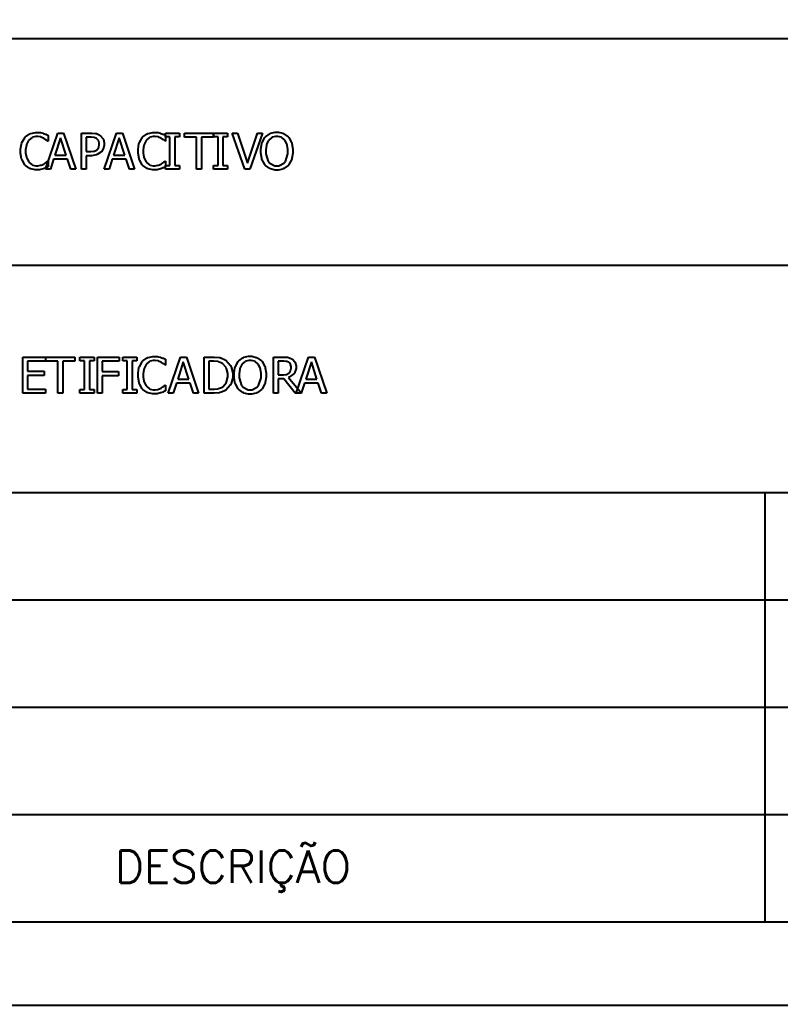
# Model space of a CAD drawing. Header units: millimetres. Extents: x 1974 to 2560, y 1429 to 1567.
# Drawn here: x 2482.083 to 2485.623, y 1512.671 to 1517.259 of the extents above; entities that cross this region are included whole.
import ezdxf

# ---------------------------------------------------------------- set-up
doc = ezdxf.new("R2010")
doc.units = ezdxf.units.MM
for name, color, linetype in [('MARGEM', 1, 'Continuous'), ('TEXTO', 4, 'Continuous'), ('TIMBRE', 7, 'Continuous')]:
    doc.layers.add(name, color=color, linetype=linetype)
doc.styles.add('ROMANS', font='romans.shx', dxfattribs={"height": 37})

msp = doc.modelspace()

# ---------------------------------------------------------------- linework, layer by layer
at = {"layer": 'MARGEM', "color": 7}
msp.add_lwpolyline([(2478.4513, 1512.6706), (2508.1513, 1512.6706), (2508.1513, 1533.6956), (2478.4513, 1533.6956)], close=True, dxfattribs=at)
at = {"layer": 'TEXTO', "color": 0}
for p, q in [((2507.7976, 1517.1706), (2478.9131, 1517.1706)), ((2482.0931, 1516.6869), (2482.1061, 1516.7098)), ((2482.1061, 1516.7098), (2482.1079, 1516.7118)), ((2482.1079, 1516.7118), (2482.1095, 1516.7137)), ((2482.1095, 1516.7137), (2482.1295, 1516.728)), ((2482.1405, 1516.7107), (2482.1264, 1516.6998)), ((2482.1295, 1516.728), (2482.1318, 1516.729)), ((2482.1318, 1516.729), (2482.1341, 1516.7301)), ((2482.1341, 1516.7301), (2482.1556, 1516.7349)), ((2482.1421, 1516.7114), (2482.1405, 1516.7107)), ((2482.1437, 1516.7121), (2482.1421, 1516.7114)), ((2482.1575, 1516.7158), (2482.1437, 1516.7121)), ((2482.1556, 1516.7349), (2482.1628, 1516.7349)), ((2482.1626, 1516.7158), (2482.1575, 1516.7158)), ((2482.1667, 1516.7158), (2482.1626, 1516.7158)), ((2482.1628, 1516.7349), (2482.1668, 1516.7349)), ((2482.1789, 1516.7139), (2482.1667, 1516.7158)), ((2482.1668, 1516.7349), (2482.1775, 1516.734)), ((2482.1775, 1516.734), (2482.1788, 1516.7338)), ((2482.1788, 1516.7338), (2482.18, 1516.7336)), ((2482.1802, 1516.7135), (2482.1789, 1516.7139)), ((2482.18, 1516.7336), (2482.1915, 1516.731)), ((2482.1814, 1516.7132), (2482.1802, 1516.7135)), ((2482.1932, 1516.7084), (2482.1814, 1516.7132)), ((2482.1915, 1516.731), (2482.1926, 1516.7306)), ((2482.1926, 1516.7306), (2482.1935, 1516.7303)), ((2482.1942, 1516.7078), (2482.1932, 1516.7084)), ((2482.1935, 1516.7303), (2482.2028, 1516.7268)), ((2482.2025, 1516.563), (2482.2594, 1516.7319)), ((2482.2028, 1516.7268), (2482.2037, 1516.7263)), ((2482.2037, 1516.7263), (2482.2046, 1516.7259)), ((2482.2046, 1516.7259), (2482.214, 1516.7213)), ((2482.214, 1516.7213), (2482.215, 1516.7207)), ((2482.215, 1516.7207), (2482.215, 1516.6936)), ((2482.2726, 1516.709), (2482.2467, 1516.6294)), ((2482.2594, 1516.7319), (2482.2871, 1516.7319)), ((2482.2987, 1516.6294), (2482.2726, 1516.709)), ((2482.2871, 1516.7319), (2482.344, 1516.563)), ((2482.3696, 1516.563), (2482.3696, 1516.7319)), ((2482.3696, 1516.7319), (2482.4121, 1516.7319)), ((2482.4108, 1516.7126), (2482.3921, 1516.7126)), ((2482.3921, 1516.7126), (2482.3921, 1516.6451)), ((2482.4148, 1516.7126), (2482.4108, 1516.7126)), ((2482.4121, 1516.7319), (2482.4184, 1516.7319)), ((2482.4272, 1516.7115), (2482.4148, 1516.7126)), ((2482.4184, 1516.7319), (2482.4358, 1516.7299)), ((2482.4284, 1516.7112), (2482.4272, 1516.7115)), ((2482.4296, 1516.711), (2482.4284, 1516.7112)), ((2482.4399, 1516.7068), (2482.4296, 1516.711)), ((2482.4358, 1516.7299), (2482.4376, 1516.7294)), ((2482.4376, 1516.7294), (2482.4394, 1516.729)), ((2482.4394, 1516.729), (2482.4549, 1516.7223)), ((2482.4549, 1516.7223), (2482.4563, 1516.7214)), ((2482.4563, 1516.7214), (2482.4578, 1516.7203)), ((2482.4578, 1516.7203), (2482.47, 1516.7066)), ((2482.4756, 1516.563), (2482.5325, 1516.7319)), ((2482.5458, 1516.709), (2482.5198, 1516.6294)), ((2482.5325, 1516.7319), (2482.5603, 1516.7319)), ((2482.5719, 1516.6294), (2482.5458, 1516.709)), ((2482.5603, 1516.7319), (2482.6172, 1516.563)), ((2482.6394, 1516.6869), (2482.6525, 1516.7098)), ((2482.6525, 1516.7098), (2482.6543, 1516.7118)), ((2482.6543, 1516.7118), (2482.6559, 1516.7137)), ((2482.6559, 1516.7137), (2482.6759, 1516.728)), ((2482.6869, 1516.7107), (2482.6728, 1516.6998)), ((2482.6759, 1516.728), (2482.6782, 1516.729)), ((2482.6782, 1516.729), (2482.6805, 1516.7301)), ((2482.6805, 1516.7301), (2482.702, 1516.7349)), ((2482.6885, 1516.7114), (2482.6869, 1516.7107)), ((2482.6901, 1516.7121), (2482.6885, 1516.7114)), ((2482.7039, 1516.7158), (2482.6901, 1516.7121)), ((2482.702, 1516.7349), (2482.7092, 1516.7349)), ((2482.709, 1516.7158), (2482.7039, 1516.7158)), ((2482.7131, 1516.7158), (2482.709, 1516.7158)), ((2482.7092, 1516.7349), (2482.7132, 1516.7349)), ((2482.7253, 1516.7139), (2482.7131, 1516.7158)), ((2482.7132, 1516.7349), (2482.7239, 1516.734)), ((2482.7239, 1516.734), (2482.7252, 1516.7338)), ((2482.7252, 1516.7338), (2482.7264, 1516.7336)), ((2482.7266, 1516.7135), (2482.7253, 1516.7139)), ((2482.7264, 1516.7336), (2482.7379, 1516.731)), ((2482.7278, 1516.7132), (2482.7266, 1516.7135)), ((2482.7395, 1516.7084), (2482.7278, 1516.7132)), ((2482.7379, 1516.731), (2482.739, 1516.7306)), ((2482.739, 1516.7306), (2482.7398, 1516.7303)), ((2482.7406, 1516.7078), (2482.7395, 1516.7084)), ((2482.7398, 1516.7303), (2482.7492, 1516.7268)), ((2482.7492, 1516.7268), (2482.7501, 1516.7263)), ((2482.7501, 1516.7263), (2482.751, 1516.7259)), ((2482.751, 1516.7259), (2482.7604, 1516.7213)), ((2482.7604, 1516.7213), (2482.7614, 1516.7207)), ((2482.7605, 1516.7147), (2482.7605, 1516.7319)), ((2482.7605, 1516.7319), (2482.8261, 1516.7319)), ((2482.782, 1516.7147), (2482.7605, 1516.7147)), ((2482.7614, 1516.7207), (2482.7614, 1516.6936)), ((2482.782, 1516.5803), (2482.782, 1516.7147)), ((2482.8261, 1516.7147), (2482.8045, 1516.7147)), ((2482.8045, 1516.7147), (2482.8045, 1516.5803)), ((2482.8261, 1516.7319), (2482.8261, 1516.7147)), ((2482.8492, 1516.7119), (2482.8492, 1516.7319)), ((2482.8492, 1516.7319), (2482.985, 1516.7319)), ((2482.9058, 1516.7119), (2482.8492, 1516.7119)), ((2482.9058, 1516.563), (2482.9058, 1516.7119)), ((2482.985, 1516.7119), (2482.9284, 1516.7119)), ((2482.9284, 1516.7119), (2482.9284, 1516.563)), ((2482.984, 1516.7147), (2482.984, 1516.7319)), ((2482.984, 1516.7319), (2483.0496, 1516.7319)), ((2483.0056, 1516.7147), (2482.984, 1516.7147)), ((2482.985, 1516.7319), (2482.985, 1516.7119)), ((2483.0056, 1516.5803), (2483.0056, 1516.7147)), ((2483.0496, 1516.7147), (2483.0281, 1516.7147)), ((2483.0281, 1516.7147), (2483.0281, 1516.5803)), ((2483.0496, 1516.7319), (2483.0496, 1516.7147)), ((2483.1299, 1516.563), (2483.0718, 1516.7319)), ((2483.0718, 1516.7319), (2483.0959, 1516.7319)), ((2483.0959, 1516.7319), (2483.1427, 1516.5917)), ((2483.1427, 1516.5917), (2483.1894, 1516.7319)), ((2483.2123, 1516.7319), (2483.1542, 1516.563)), ((2483.1894, 1516.7319), (2483.2123, 1516.7319)), ((2483.1894, 1516.7319), (2483.1894, 1516.7319)), ((2483.2107, 1516.6876), (2483.2232, 1516.7106)), ((2483.2232, 1516.7106), (2483.2248, 1516.7125)), ((2483.2248, 1516.7125), (2483.2264, 1516.7145)), ((2483.2264, 1516.7145), (2483.2461, 1516.7286)), ((2483.2564, 1516.7111), (2483.2429, 1516.7001)), ((2483.2461, 1516.7286), (2483.2484, 1516.7296)), ((2483.2484, 1516.7296), (2483.2506, 1516.7306)), ((2483.2506, 1516.7306), (2483.272, 1516.7354)), ((2483.2579, 1516.7118), (2483.2564, 1516.7111)), ((2483.2594, 1516.7125), (2483.2579, 1516.7118)), ((2483.2739, 1516.716), (2483.2594, 1516.7125)), ((2483.272, 1516.7354), (2483.2791, 1516.7354)), ((2483.2793, 1516.716), (2483.2739, 1516.716)), ((2483.2791, 1516.7354), (2483.2869, 1516.7354)), ((2483.2841, 1516.716), (2483.2793, 1516.716)), ((2483.2988, 1516.7124), (2483.2841, 1516.716)), ((2483.2869, 1516.7354), (2483.3079, 1516.7305)), ((2483.3005, 1516.7117), (2483.2988, 1516.7124)), ((2483.302, 1516.711), (2483.3005, 1516.7117)), ((2483.3155, 1516.7), (2483.302, 1516.711)), ((2483.3079, 1516.7305), (2483.3102, 1516.7294)), ((2483.3102, 1516.7294), (2483.3124, 1516.7284)), ((2483.3124, 1516.7284), (2483.3319, 1516.7144)), ((2483.3319, 1516.7144), (2483.3336, 1516.7125)), ((2483.3336, 1516.7125), (2483.3351, 1516.7107)), ((2483.3336, 1516.7125), (2483.3336, 1516.7125)), ((2483.3351, 1516.7107), (2483.3476, 1516.6878)), ((2482.0868, 1516.6566), (2482.0912, 1516.6817)), ((2482.0912, 1516.6817), (2482.0922, 1516.6843)), ((2482.0922, 1516.6843), (2482.0931, 1516.6869)), ((2482.1135, 1516.6745), (2482.1102, 1516.6541)), ((2482.1142, 1516.6766), (2482.1135, 1516.6745)), ((2482.1148, 1516.6789), (2482.1142, 1516.6766)), ((2482.124, 1516.697), (2482.1148, 1516.6789)), ((2482.1253, 1516.6984), (2482.124, 1516.697)), ((2482.1264, 1516.6998), (2482.1253, 1516.6984)), ((2482.1953, 1516.7072), (2482.1942, 1516.7078)), ((2482.2048, 1516.7008), (2482.1953, 1516.7072)), ((2482.2056, 1516.7001), (2482.2048, 1516.7008)), ((2482.2064, 1516.6995), (2482.2056, 1516.7001)), ((2482.2127, 1516.6941), (2482.2064, 1516.6995)), ((2482.2132, 1516.6936), (2482.2127, 1516.6941)), ((2482.215, 1516.6936), (2482.2132, 1516.6936)), ((2482.4409, 1516.7061), (2482.4399, 1516.7068)), ((2482.4418, 1516.7054), (2482.4409, 1516.7061)), ((2482.4494, 1516.6967), (2482.4418, 1516.7054)), ((2482.4442, 1516.6561), (2482.4503, 1516.6654)), ((2482.45, 1516.6957), (2482.4494, 1516.6967)), ((2482.4504, 1516.6946), (2482.45, 1516.6957)), ((2482.4503, 1516.6654), (2482.4506, 1516.6663)), ((2482.453, 1516.6843), (2482.4504, 1516.6946)), ((2482.4506, 1516.6663), (2482.451, 1516.6674)), ((2482.451, 1516.6674), (2482.453, 1516.6772)), ((2482.453, 1516.6804), (2482.453, 1516.6843)), ((2482.453, 1516.6772), (2482.453, 1516.6804)), ((2482.453, 1516.6804), (2482.453, 1516.6804)), ((2482.47, 1516.7066), (2482.471, 1516.705)), ((2482.471, 1516.705), (2482.4719, 1516.7033)), ((2482.4719, 1516.7033), (2482.4763, 1516.6866)), ((2482.4763, 1516.6759), (2482.473, 1516.6618)), ((2482.4763, 1516.6866), (2482.4763, 1516.681)), ((2482.4763, 1516.681), (2482.4763, 1516.6759)), ((2482.4763, 1516.681), (2482.4763, 1516.681)), ((2482.6332, 1516.6566), (2482.6376, 1516.6817)), ((2482.6376, 1516.6817), (2482.6386, 1516.6843)), ((2482.6386, 1516.6843), (2482.6394, 1516.6869)), ((2482.6599, 1516.6745), (2482.6566, 1516.6541)), ((2482.6606, 1516.6766), (2482.6599, 1516.6745)), ((2482.6612, 1516.6789), (2482.6606, 1516.6766)), ((2482.6704, 1516.697), (2482.6612, 1516.6789)), ((2482.6716, 1516.6984), (2482.6704, 1516.697)), ((2482.6728, 1516.6998), (2482.6716, 1516.6984)), ((2482.7417, 1516.7072), (2482.7406, 1516.7078)), ((2482.7512, 1516.7008), (2482.7417, 1516.7072)), ((2482.752, 1516.7001), (2482.7512, 1516.7008)), ((2482.7527, 1516.6995), (2482.752, 1516.7001)), ((2482.759, 1516.6941), (2482.7527, 1516.6995)), ((2482.7595, 1516.6936), (2482.759, 1516.6941)), ((2482.7614, 1516.6936), (2482.7595, 1516.6936)), ((2483.2045, 1516.6568), (2483.2089, 1516.6823)), ((2483.2089, 1516.6823), (2483.2098, 1516.6849)), ((2483.2098, 1516.6849), (2483.2107, 1516.6876)), ((2483.2308, 1516.6748), (2483.2278, 1516.6543)), ((2483.2314, 1516.6769), (2483.2308, 1516.6748)), ((2483.232, 1516.6792), (2483.2314, 1516.6769)), ((2483.2405, 1516.6972), (2483.232, 1516.6792)), ((2483.2417, 1516.6986), (2483.2405, 1516.6972)), ((2483.2429, 1516.7001), (2483.2417, 1516.6986)), ((2483.3167, 1516.6986), (2483.3155, 1516.7)), ((2483.3177, 1516.6972), (2483.3167, 1516.6986)), ((2483.3262, 1516.6794), (2483.3177, 1516.6972)), ((2483.3269, 1516.6771), (2483.3262, 1516.6794)), ((2483.3275, 1516.675), (2483.3269, 1516.6771)), ((2483.3306, 1516.6549), (2483.3275, 1516.675)), ((2483.3476, 1516.6878), (2483.3486, 1516.685)), ((2483.3486, 1516.685), (2483.3495, 1516.6823)), ((2483.3495, 1516.6823), (2483.3539, 1516.6562)), ((2482.0868, 1516.6473), (2482.0868, 1516.6566)), ((2482.0868, 1516.6386), (2482.0868, 1516.6473)), ((2482.0914, 1516.6123), (2482.0868, 1516.6386)), ((2482.1102, 1516.6541), (2482.1102, 1516.6473)), ((2482.1102, 1516.6473), (2482.1102, 1516.6399)), ((2482.1102, 1516.6399), (2482.1136, 1516.6196)), ((2482.1136, 1516.6196), (2482.1144, 1516.6174)), ((2482.1144, 1516.6174), (2482.1151, 1516.6154)), ((2482.2467, 1516.6294), (2482.2987, 1516.6294)), ((2482.2467, 1516.6294), (2482.2467, 1516.6294)), ((2482.3921, 1516.6451), (2482.4075, 1516.6451)), ((2482.4112, 1516.626), (2482.3921, 1516.626)), ((2482.3921, 1516.626), (2482.3921, 1516.563)), ((2482.4075, 1516.6451), (2482.4129, 1516.6451)), ((2482.418, 1516.626), (2482.4112, 1516.626)), ((2482.4129, 1516.6451), (2482.428, 1516.6471)), ((2482.439, 1516.6297), (2482.418, 1516.626)), ((2482.428, 1516.6471), (2482.4295, 1516.6473)), ((2482.4295, 1516.6473), (2482.4308, 1516.6477)), ((2482.4308, 1516.6477), (2482.4425, 1516.6543)), ((2482.441, 1516.6304), (2482.439, 1516.6297)), ((2482.443, 1516.6311), (2482.441, 1516.6304)), ((2482.4425, 1516.6543), (2482.4435, 1516.6552)), ((2482.4601, 1516.6421), (2482.443, 1516.6311)), ((2482.4435, 1516.6552), (2482.4442, 1516.6561)), ((2482.4616, 1516.6435), (2482.4601, 1516.6421)), ((2482.4627, 1516.6446), (2482.4616, 1516.6435)), ((2482.4717, 1516.6586), (2482.4627, 1516.6446)), ((2482.4724, 1516.6601), (2482.4717, 1516.6586)), ((2482.473, 1516.6618), (2482.4724, 1516.6601)), ((2482.5198, 1516.6294), (2482.5719, 1516.6294)), ((2482.5198, 1516.6294), (2482.5198, 1516.6294)), ((2482.6332, 1516.6473), (2482.6332, 1516.6566)), ((2482.6332, 1516.6386), (2482.6332, 1516.6473)), ((2482.6378, 1516.6123), (2482.6332, 1516.6386)), ((2482.6566, 1516.6541), (2482.6566, 1516.6473)), ((2482.6566, 1516.6473), (2482.6566, 1516.6399)), ((2482.6566, 1516.6399), (2482.66, 1516.6196)), ((2482.66, 1516.6196), (2482.6608, 1516.6174)), ((2482.6608, 1516.6174), (2482.6615, 1516.6154)), ((2483.2045, 1516.6474), (2483.2045, 1516.6568)), ((2483.2045, 1516.6389), (2483.2045, 1516.6474)), ((2483.2088, 1516.613), (2483.2045, 1516.6389)), ((2483.2278, 1516.6543), (2483.2278, 1516.6474)), ((2483.2278, 1516.6474), (2483.2278, 1516.6347)), ((2483.2278, 1516.6347), (2483.2395, 1516.5995)), ((2483.3189, 1516.5995), (2483.3306, 1516.6355)), ((2483.3306, 1516.6474), (2483.3306, 1516.6549)), ((2483.3306, 1516.6355), (2483.3306, 1516.6474)), ((2483.3306, 1516.6474), (2483.3306, 1516.6474)), ((2483.3539, 1516.6382), (2483.3496, 1516.6131)), ((2483.3539, 1516.6562), (2483.3539, 1516.6474)), ((2483.3539, 1516.6474), (2483.3539, 1516.6382)), ((2482.0924, 1516.6095), (2482.0914, 1516.6123)), ((2482.0933, 1516.6068), (2482.0924, 1516.6095)), ((2482.1062, 1516.5839), (2482.0933, 1516.6068)), ((2482.108, 1516.5821), (2482.1062, 1516.5839)), ((2482.1096, 1516.5803), (2482.108, 1516.5821)), ((2482.1297, 1516.5665), (2482.1096, 1516.5803)), ((2482.1151, 1516.6154), (2482.1246, 1516.5977)), ((2482.1246, 1516.5977), (2482.1258, 1516.5962)), ((2482.1258, 1516.5962), (2482.127, 1516.5949)), ((2482.127, 1516.5949), (2482.1408, 1516.5844)), ((2482.1408, 1516.5844), (2482.1424, 1516.5836)), ((2482.1424, 1516.5836), (2482.144, 1516.5829)), ((2482.144, 1516.5829), (2482.1579, 1516.5793)), ((2482.1579, 1516.5793), (2482.1626, 1516.5793)), ((2482.1626, 1516.5793), (2482.1671, 1516.5793)), ((2482.1671, 1516.5793), (2482.1792, 1516.5814)), ((2482.1792, 1516.5814), (2482.1806, 1516.5818)), ((2482.1806, 1516.5818), (2482.182, 1516.5821)), ((2482.182, 1516.5821), (2482.1942, 1516.5872)), ((2482.1942, 1516.5872), (2482.1954, 1516.5878)), ((2482.1954, 1516.5878), (2482.1964, 1516.5883)), ((2482.1964, 1516.5883), (2482.2054, 1516.5944)), ((2482.214, 1516.5741), (2482.2053, 1516.5699)), ((2482.2054, 1516.5944), (2482.2062, 1516.5949)), ((2482.2062, 1516.5949), (2482.2068, 1516.5956)), ((2482.2068, 1516.5956), (2482.2129, 1516.6009)), ((2482.2129, 1516.6009), (2482.2134, 1516.6013)), ((2482.2134, 1516.6013), (2482.215, 1516.6013)), ((2482.215, 1516.5745), (2482.214, 1516.5741)), ((2482.215, 1516.6013), (2482.215, 1516.5745)), ((2482.2404, 1516.6102), (2482.2252, 1516.563)), ((2482.305, 1516.6102), (2482.2404, 1516.6102)), ((2482.3203, 1516.563), (2482.305, 1516.6102)), ((2482.5136, 1516.6102), (2482.4983, 1516.563)), ((2482.5781, 1516.6102), (2482.5136, 1516.6102)), ((2482.5934, 1516.563), (2482.5781, 1516.6102)), ((2482.6387, 1516.6095), (2482.6378, 1516.6123)), ((2482.6396, 1516.6068), (2482.6387, 1516.6095)), ((2482.6526, 1516.5839), (2482.6396, 1516.6068)), ((2482.6544, 1516.5821), (2482.6526, 1516.5839)), ((2482.656, 1516.5803), (2482.6544, 1516.5821)), ((2482.6761, 1516.5665), (2482.656, 1516.5803)), ((2482.6615, 1516.6154), (2482.671, 1516.5977)), ((2482.671, 1516.5977), (2482.6722, 1516.5962)), ((2482.6722, 1516.5962), (2482.6734, 1516.5949)), ((2482.6734, 1516.5949), (2482.6872, 1516.5844)), ((2482.6872, 1516.5844), (2482.6888, 1516.5836)), ((2482.6888, 1516.5836), (2482.6904, 1516.5829)), ((2482.6904, 1516.5829), (2482.7043, 1516.5793)), ((2482.7043, 1516.5793), (2482.709, 1516.5793)), ((2482.709, 1516.5793), (2482.7134, 1516.5793)), ((2482.7134, 1516.5793), (2482.7256, 1516.5814)), ((2482.7256, 1516.5814), (2482.727, 1516.5818)), ((2482.727, 1516.5818), (2482.7284, 1516.5821)), ((2482.7284, 1516.5821), (2482.7406, 1516.5872)), ((2482.7406, 1516.5872), (2482.7418, 1516.5878)), ((2482.7418, 1516.5878), (2482.7427, 1516.5883)), ((2482.7427, 1516.5883), (2482.7518, 1516.5944)), ((2482.7604, 1516.5741), (2482.7517, 1516.5699)), ((2482.7518, 1516.5944), (2482.7525, 1516.5949)), ((2482.7525, 1516.5949), (2482.7532, 1516.5956)), ((2482.7532, 1516.5956), (2482.7592, 1516.6009)), ((2482.7592, 1516.6009), (2482.7597, 1516.6013)), ((2482.7597, 1516.6013), (2482.7614, 1516.6013)), ((2482.7614, 1516.5745), (2482.7604, 1516.5741)), ((2482.7605, 1516.563), (2482.7605, 1516.5803)), ((2482.7605, 1516.5803), (2482.782, 1516.5803)), ((2482.7614, 1516.6013), (2482.7614, 1516.5745)), ((2482.8045, 1516.5803), (2482.8261, 1516.5803)), ((2482.8261, 1516.5803), (2482.8261, 1516.563)), ((2482.8261, 1516.5803), (2482.8261, 1516.5803)), ((2482.984, 1516.563), (2482.984, 1516.5803)), ((2482.984, 1516.5803), (2483.0056, 1516.5803)), ((2483.0281, 1516.5803), (2483.0496, 1516.5803)), ((2483.0496, 1516.5803), (2483.0496, 1516.563)), ((2483.0496, 1516.5803), (2483.0496, 1516.5803)), ((2483.2097, 1516.6102), (2483.2088, 1516.613)), ((2483.2106, 1516.6075), (2483.2097, 1516.6102)), ((2483.2231, 1516.5845), (2483.2106, 1516.6075)), ((2483.2247, 1516.5825), (2483.2231, 1516.5845)), ((2483.2264, 1516.5807), (2483.2247, 1516.5825)), ((2483.246, 1516.5662), (2483.2264, 1516.5807)), ((2483.2395, 1516.5995), (2483.2418, 1516.5965)), ((2483.2418, 1516.5965), (2483.2441, 1516.5936)), ((2483.2441, 1516.5936), (2483.2704, 1516.579)), ((2483.2704, 1516.579), (2483.2793, 1516.579)), ((2483.2793, 1516.579), (2483.2886, 1516.579)), ((2483.2886, 1516.579), (2483.3143, 1516.5936)), ((2483.3318, 1516.5806), (2483.3117, 1516.566)), ((2483.3143, 1516.5936), (2483.3166, 1516.5965)), ((2483.3166, 1516.5965), (2483.3189, 1516.5995)), ((2483.3336, 1516.5825), (2483.3318, 1516.5806)), ((2483.3352, 1516.5845), (2483.3336, 1516.5825)), ((2483.3478, 1516.6076), (2483.3352, 1516.5845)), ((2483.3487, 1516.6103), (2483.3478, 1516.6076)), ((2483.3496, 1516.6131), (2483.3487, 1516.6103)), ((2482.132, 1516.5655), (2482.1297, 1516.5665)), ((2482.1343, 1516.5647), (2482.132, 1516.5655)), ((2482.1548, 1516.5599), (2482.1343, 1516.5647)), ((2482.1625, 1516.5599), (2482.1548, 1516.5599)), ((2482.1663, 1516.5599), (2482.1625, 1516.5599)), ((2482.1625, 1516.5599), (2482.1625, 1516.5599)), ((2482.1778, 1516.561), (2482.1663, 1516.5599)), ((2482.1789, 1516.5612), (2482.1778, 1516.561)), ((2482.1799, 1516.5615), (2482.1789, 1516.5612)), ((2482.1913, 1516.5645), (2482.1799, 1516.5615)), ((2482.1926, 1516.5649), (2482.1913, 1516.5645)), ((2482.1937, 1516.5653), (2482.1926, 1516.5649)), ((2482.2036, 1516.569), (2482.1937, 1516.5653)), ((2482.2252, 1516.563), (2482.2025, 1516.563)), ((2482.2045, 1516.5694), (2482.2036, 1516.569)), ((2482.2053, 1516.5699), (2482.2045, 1516.5694)), ((2482.2252, 1516.563), (2482.2252, 1516.563)), ((2482.344, 1516.563), (2482.3203, 1516.563)), ((2482.3921, 1516.563), (2482.3696, 1516.563)), ((2482.4983, 1516.563), (2482.4756, 1516.563)), ((2482.4983, 1516.563), (2482.4983, 1516.563)), ((2482.6172, 1516.563), (2482.5934, 1516.563)), ((2482.6784, 1516.5655), (2482.6761, 1516.5665)), ((2482.6807, 1516.5647), (2482.6784, 1516.5655)), ((2482.7012, 1516.5599), (2482.6807, 1516.5647)), ((2482.7089, 1516.5599), (2482.7012, 1516.5599)), ((2482.7127, 1516.5599), (2482.7089, 1516.5599)), ((2482.7089, 1516.5599), (2482.7089, 1516.5599)), ((2482.7242, 1516.561), (2482.7127, 1516.5599)), ((2482.7253, 1516.5612), (2482.7242, 1516.561)), ((2482.7263, 1516.5615), (2482.7253, 1516.5612)), ((2482.7377, 1516.5645), (2482.7263, 1516.5615)), ((2482.739, 1516.5649), (2482.7377, 1516.5645)), ((2482.7401, 1516.5653), (2482.739, 1516.5649)), ((2482.75, 1516.569), (2482.7401, 1516.5653)), ((2482.7509, 1516.5694), (2482.75, 1516.569)), ((2482.7517, 1516.5699), (2482.7509, 1516.5694)), ((2482.8261, 1516.563), (2482.7605, 1516.563)), ((2482.9284, 1516.563), (2482.9058, 1516.563)), ((2482.9284, 1516.563), (2482.9284, 1516.563)), ((2483.0496, 1516.563), (2482.984, 1516.563)), ((2483.1542, 1516.563), (2483.1299, 1516.563)), ((2483.2483, 1516.5653), (2483.246, 1516.5662)), ((2483.2505, 1516.5643), (2483.2483, 1516.5653)), ((2483.2714, 1516.5595), (2483.2505, 1516.5643)), ((2483.2791, 1516.5595), (2483.2714, 1516.5595)), ((2483.2861, 1516.5595), (2483.2791, 1516.5595)), ((2483.3072, 1516.5642), (2483.2861, 1516.5595)), ((2483.3095, 1516.5651), (2483.3072, 1516.5642)), ((2483.3117, 1516.566), (2483.3095, 1516.5651)), ((2507.7976, 1516.1146), (2478.9131, 1516.1146)), ((2482.0965, 1515.5199), (2482.0965, 1515.6888)), ((2482.0965, 1515.6888), (2482.2021, 1515.6888)), ((2482.2021, 1515.6689), (2482.119, 1515.6689)), ((2482.119, 1515.6689), (2482.119, 1515.6226)), ((2482.2021, 1515.6888), (2482.2021, 1515.6689)), ((2482.2034, 1515.6689), (2482.2034, 1515.6888)), ((2482.2034, 1515.6888), (2482.3394, 1515.6888)), ((2482.2602, 1515.6689), (2482.2034, 1515.6689)), ((2482.2602, 1515.5199), (2482.2602, 1515.6689)), ((2482.3394, 1515.6689), (2482.2826, 1515.6689)), ((2482.2826, 1515.6689), (2482.2826, 1515.5199)), ((2482.3394, 1515.6888), (2482.3394, 1515.6689)), ((2482.363, 1515.6716), (2482.363, 1515.6888)), ((2482.363, 1515.6888), (2482.4286, 1515.6888)), ((2482.3846, 1515.6716), (2482.363, 1515.6716)), ((2482.3846, 1515.5372), (2482.3846, 1515.6716)), ((2482.4286, 1515.6716), (2482.4071, 1515.6716)), ((2482.4071, 1515.6716), (2482.4071, 1515.5372)), ((2482.4286, 1515.6888), (2482.4286, 1515.6716)), ((2482.4442, 1515.5199), (2482.4442, 1515.6888)), ((2482.4442, 1515.6888), (2482.5453, 1515.6888)), ((2482.5453, 1515.6689), (2482.4667, 1515.6689)), ((2482.4667, 1515.6689), (2482.4667, 1515.6212)), ((2482.5453, 1515.6888), (2482.5453, 1515.6689)), ((2482.5453, 1515.6888), (2482.5453, 1515.6888)), ((2482.5618, 1515.6716), (2482.5618, 1515.6888)), ((2482.5618, 1515.6888), (2482.6274, 1515.6888)), ((2482.5834, 1515.6716), (2482.5618, 1515.6716)), ((2482.5834, 1515.5372), (2482.5834, 1515.6716)), ((2482.6274, 1515.6716), (2482.6058, 1515.6716)), ((2482.6058, 1515.6716), (2482.6058, 1515.5372)), ((2482.6274, 1515.6888), (2482.6274, 1515.6716)), ((2482.6395, 1515.6438), (2482.6526, 1515.6667)), ((2482.6526, 1515.6667), (2482.6544, 1515.6687)), ((2482.6544, 1515.6687), (2482.656, 1515.6706)), ((2482.656, 1515.6706), (2482.676, 1515.6849)), ((2482.6705, 1515.6538), (2482.6613, 1515.6358)), ((2482.6718, 1515.6553), (2482.6705, 1515.6538)), ((2482.6729, 1515.6567), (2482.6718, 1515.6553)), ((2482.687, 1515.6676), (2482.6729, 1515.6567)), ((2482.676, 1515.6849), (2482.6783, 1515.6859)), ((2482.6783, 1515.6859), (2482.6806, 1515.687)), ((2482.6806, 1515.687), (2482.7021, 1515.6919)), ((2482.6886, 1515.6683), (2482.687, 1515.6676)), ((2482.6902, 1515.6691), (2482.6886, 1515.6683)), ((2482.7039, 1515.6727), (2482.6902, 1515.6691)), ((2482.7021, 1515.6919), (2482.7093, 1515.6919)), ((2482.7091, 1515.6727), (2482.7039, 1515.6727)), ((2482.7132, 1515.6727), (2482.7091, 1515.6727)), ((2482.7093, 1515.6919), (2482.7132, 1515.6919)), ((2482.7132, 1515.6919), (2482.7239, 1515.6909)), ((2482.7254, 1515.6708), (2482.7132, 1515.6727)), ((2482.7239, 1515.6909), (2482.7252, 1515.6907)), ((2482.7252, 1515.6907), (2482.7264, 1515.6905)), ((2482.7267, 1515.6704), (2482.7254, 1515.6708)), ((2482.7264, 1515.6905), (2482.7379, 1515.6879)), ((2482.7279, 1515.6701), (2482.7267, 1515.6704)), ((2482.7396, 1515.6653), (2482.7279, 1515.6701)), ((2482.7379, 1515.6879), (2482.739, 1515.6875)), ((2482.739, 1515.6875), (2482.7398, 1515.6872)), ((2482.7407, 1515.6647), (2482.7396, 1515.6653)), ((2482.7398, 1515.6872), (2482.7493, 1515.6837)), ((2482.7418, 1515.6641), (2482.7407, 1515.6647)), ((2482.7513, 1515.6577), (2482.7418, 1515.6641)), ((2482.7493, 1515.6837), (2482.7502, 1515.6832)), ((2482.7502, 1515.6832), (2482.7511, 1515.6828)), ((2482.7511, 1515.6828), (2482.7605, 1515.6782)), ((2482.7521, 1515.657), (2482.7513, 1515.6577)), ((2482.7528, 1515.6564), (2482.7521, 1515.657)), ((2482.7591, 1515.651), (2482.7528, 1515.6564)), ((2482.7605, 1515.6782), (2482.7615, 1515.6776)), ((2482.7615, 1515.6776), (2482.7615, 1515.6505)), ((2482.7736, 1515.5199), (2482.8305, 1515.6888)), ((2482.8438, 1515.666), (2482.8178, 1515.5863)), ((2482.8305, 1515.6888), (2482.8583, 1515.6888)), ((2482.8699, 1515.5863), (2482.8438, 1515.666)), ((2482.8583, 1515.6888), (2482.9152, 1515.5199)), ((2482.9409, 1515.5199), (2482.9409, 1515.6888)), ((2482.9409, 1515.6888), (2482.9794, 1515.6888)), ((2482.9804, 1515.6695), (2482.9634, 1515.6695)), ((2482.9634, 1515.6695), (2482.9634, 1515.5392)), ((2482.9794, 1515.6888), (2482.9887, 1515.6888)), ((2482.9864, 1515.6695), (2482.9804, 1515.6695)), ((2483.0041, 1515.6676), (2482.9864, 1515.6695)), ((2482.9887, 1515.6888), (2483.0144, 1515.6859)), ((2483.0059, 1515.6672), (2483.0041, 1515.6676)), ((2483.0075, 1515.6668), (2483.0059, 1515.6672)), ((2483.0235, 1515.6603), (2483.0075, 1515.6668)), ((2483.0144, 1515.6859), (2483.0167, 1515.6852)), ((2483.0167, 1515.6852), (2483.0189, 1515.6847)), ((2483.0189, 1515.6847), (2483.0381, 1515.6765)), ((2483.0251, 1515.6593), (2483.0235, 1515.6603)), ((2483.0271, 1515.6581), (2483.0251, 1515.6593)), ((2483.0431, 1515.6401), (2483.0271, 1515.6581)), ((2483.0381, 1515.6765), (2483.0398, 1515.6755)), ((2483.0398, 1515.6755), (2483.0425, 1515.6737)), ((2483.0425, 1515.6737), (2483.0636, 1515.6498)), ((2483.0865, 1515.6445), (2483.099, 1515.6675)), ((2483.099, 1515.6675), (2483.1006, 1515.6694)), ((2483.1006, 1515.6694), (2483.1022, 1515.6714)), ((2483.1022, 1515.6714), (2483.1218, 1515.6855)), ((2483.1164, 1515.6541), (2483.1078, 1515.6361)), ((2483.1175, 1515.6555), (2483.1164, 1515.6541)), ((2483.1187, 1515.657), (2483.1175, 1515.6555)), ((2483.1321, 1515.668), (2483.1187, 1515.657)), ((2483.1218, 1515.6855), (2483.1241, 1515.6865)), ((2483.1241, 1515.6865), (2483.1263, 1515.6875)), ((2483.1263, 1515.6875), (2483.1478, 1515.6923)), ((2483.1336, 1515.6687), (2483.1321, 1515.668)), ((2483.1351, 1515.6694), (2483.1336, 1515.6687)), ((2483.1496, 1515.6729), (2483.1351, 1515.6694)), ((2483.1478, 1515.6923), (2483.155, 1515.6923)), ((2483.1551, 1515.6729), (2483.1496, 1515.6729)), ((2483.155, 1515.6923), (2483.1627, 1515.6923)), ((2483.1599, 1515.6729), (2483.1551, 1515.6729)), ((2483.1747, 1515.6694), (2483.1599, 1515.6729)), ((2483.1627, 1515.6923), (2483.1837, 1515.6874)), ((2483.1763, 1515.6686), (2483.1747, 1515.6694)), ((2483.1778, 1515.6679), (2483.1763, 1515.6686)), ((2483.1913, 1515.6569), (2483.1778, 1515.6679)), ((2483.1837, 1515.6874), (2483.186, 1515.6863)), ((2483.186, 1515.6863), (2483.1882, 1515.6853)), ((2483.1882, 1515.6853), (2483.2077, 1515.6713)), ((2483.1925, 1515.6555), (2483.1913, 1515.6569)), ((2483.1936, 1515.6541), (2483.1925, 1515.6555)), ((2483.202, 1515.6363), (2483.1936, 1515.6541)), ((2483.2077, 1515.6713), (2483.2094, 1515.6694)), ((2483.2094, 1515.6694), (2483.211, 1515.6676)), ((2483.2094, 1515.6694), (2483.2094, 1515.6694)), ((2483.211, 1515.6676), (2483.2234, 1515.6447)), ((2483.2637, 1515.5199), (2483.2637, 1515.6888)), ((2483.2637, 1515.6888), (2483.3073, 1515.6888)), ((2483.3084, 1515.6695), (2483.2862, 1515.6695)), ((2483.2862, 1515.6695), (2483.2862, 1515.6058)), ((2483.3073, 1515.6888), (2483.3133, 1515.6888)), ((2483.312, 1515.6695), (2483.3084, 1515.6695)), ((2483.3231, 1515.6686), (2483.312, 1515.6695)), ((2483.3133, 1515.6888), (2483.33, 1515.6875)), ((2483.3242, 1515.6683), (2483.3231, 1515.6686)), ((2483.3252, 1515.6681), (2483.3242, 1515.6683)), ((2483.3344, 1515.6643), (2483.3252, 1515.6681)), ((2483.33, 1515.6875), (2483.3316, 1515.6872)), ((2483.3316, 1515.6872), (2483.3332, 1515.687)), ((2483.3332, 1515.687), (2483.3488, 1515.6808)), ((2483.3353, 1515.6637), (2483.3344, 1515.6643)), ((2483.3362, 1515.6631), (2483.3353, 1515.6637)), ((2483.3429, 1515.6554), (2483.3362, 1515.6631)), ((2483.3434, 1515.6544), (2483.3429, 1515.6554)), ((2483.3437, 1515.6535), (2483.3434, 1515.6544)), ((2483.346, 1515.6446), (2483.3437, 1515.6535)), ((2483.3488, 1515.6808), (2483.3503, 1515.6798)), ((2483.3503, 1515.6798), (2483.3517, 1515.6789)), ((2483.3517, 1515.6789), (2483.3634, 1515.6668)), ((2483.3634, 1515.6668), (2483.3643, 1515.6653)), ((2483.3643, 1515.6653), (2483.3651, 1515.6638)), ((2483.3651, 1515.6638), (2483.3694, 1515.6482)), ((2483.3698, 1515.5199), (2483.4267, 1515.6888)), ((2483.44, 1515.666), (2483.414, 1515.5863)), ((2483.4267, 1515.6888), (2483.4543, 1515.6888)), ((2483.4661, 1515.5863), (2483.44, 1515.666)), ((2483.4543, 1515.6888), (2483.5113, 1515.5199)), ((2482.119, 1515.6226), (2482.1965, 1515.6226)), ((2482.1965, 1515.6226), (2482.1965, 1515.6026)), ((2482.4667, 1515.6212), (2482.542, 1515.6212)), ((2482.542, 1515.6212), (2482.542, 1515.6012)), ((2482.6333, 1515.6135), (2482.6377, 1515.6386)), ((2482.6333, 1515.6042), (2482.6333, 1515.6135)), ((2482.6377, 1515.6386), (2482.6387, 1515.6412)), ((2482.6387, 1515.6412), (2482.6395, 1515.6438)), ((2482.66, 1515.6314), (2482.6567, 1515.611)), ((2482.6567, 1515.611), (2482.6567, 1515.6042)), ((2482.6607, 1515.6335), (2482.66, 1515.6314)), ((2482.6613, 1515.6358), (2482.6607, 1515.6335)), ((2482.7596, 1515.6505), (2482.7591, 1515.651)), ((2482.7615, 1515.6505), (2482.7596, 1515.6505)), ((2483.0442, 1515.6378), (2483.0431, 1515.6401)), ((2483.0453, 1515.6356), (2483.0442, 1515.6378)), ((2483.0507, 1515.6129), (2483.0453, 1515.6356)), ((2483.0507, 1515.6045), (2483.0507, 1515.6129)), ((2483.0636, 1515.6498), (2483.0651, 1515.6468)), ((2483.0651, 1515.6468), (2483.0666, 1515.6439)), ((2483.0666, 1515.6439), (2483.0741, 1515.6142)), ((2483.0741, 1515.6142), (2483.0741, 1515.6042)), ((2483.0803, 1515.6137), (2483.0846, 1515.6392)), ((2483.0803, 1515.6043), (2483.0803, 1515.6137)), ((2483.0846, 1515.6392), (2483.0856, 1515.6418)), ((2483.0856, 1515.6418), (2483.0865, 1515.6445)), ((2483.1065, 1515.6317), (2483.1036, 1515.6112)), ((2483.1036, 1515.6112), (2483.1036, 1515.6043)), ((2483.1072, 1515.6338), (2483.1065, 1515.6317)), ((2483.1078, 1515.6361), (2483.1072, 1515.6338)), ((2483.2027, 1515.634), (2483.202, 1515.6363)), ((2483.2033, 1515.6319), (2483.2027, 1515.634)), ((2483.2063, 1515.6118), (2483.2033, 1515.6319)), ((2483.2063, 1515.6043), (2483.2063, 1515.6118)), ((2483.2234, 1515.6447), (2483.2243, 1515.6419)), ((2483.2243, 1515.6419), (2483.2252, 1515.6392)), ((2483.2252, 1515.6392), (2483.2297, 1515.6131)), ((2483.2297, 1515.6131), (2483.2297, 1515.6043)), ((2483.3102, 1515.6058), (2483.3219, 1515.6073)), ((2483.3219, 1515.6073), (2483.3233, 1515.6074)), ((2483.3233, 1515.6074), (2483.3245, 1515.6077)), ((2483.3245, 1515.6077), (2483.3355, 1515.6136)), ((2483.3355, 1515.6136), (2483.3365, 1515.6145)), ((2483.3365, 1515.6145), (2483.3372, 1515.6154)), ((2483.3584, 1515.6099), (2483.3371, 1515.5944)), ((2483.3372, 1515.6154), (2483.3433, 1515.6248)), ((2483.3433, 1515.6248), (2483.3436, 1515.6259)), ((2483.3436, 1515.6259), (2483.344, 1515.627)), ((2483.344, 1515.627), (2483.346, 1515.6378)), ((2483.346, 1515.6413), (2483.346, 1515.6446)), ((2483.346, 1515.6378), (2483.346, 1515.6413)), ((2483.346, 1515.6413), (2483.346, 1515.6413)), ((2483.36, 1515.6119), (2483.3584, 1515.6099)), ((2483.3616, 1515.614), (2483.36, 1515.6119)), ((2483.3694, 1515.6352), (2483.3616, 1515.614)), ((2483.3694, 1515.6482), (2483.3694, 1515.643)), ((2483.3694, 1515.643), (2483.3694, 1515.6352)), ((2482.1965, 1515.6026), (2482.119, 1515.6026)), ((2482.119, 1515.6026), (2482.119, 1515.5399)), ((2482.542, 1515.6012), (2482.4667, 1515.6012)), ((2482.4667, 1515.6012), (2482.4667, 1515.5199)), ((2482.6333, 1515.5955), (2482.6333, 1515.6042)), ((2482.6379, 1515.5692), (2482.6333, 1515.5955)), ((2482.6388, 1515.5664), (2482.6379, 1515.5692)), ((2482.6397, 1515.5637), (2482.6388, 1515.5664)), ((2482.6527, 1515.5408), (2482.6397, 1515.5637)), ((2482.6567, 1515.6042), (2482.6567, 1515.5968)), ((2482.6567, 1515.5968), (2482.6601, 1515.5764)), ((2482.6601, 1515.5764), (2482.6609, 1515.5743)), ((2482.6609, 1515.5743), (2482.6615, 1515.5722)), ((2482.6615, 1515.5722), (2482.6711, 1515.5546)), ((2482.8116, 1515.5671), (2482.7963, 1515.5199)), ((2482.8761, 1515.5671), (2482.8116, 1515.5671)), ((2482.8178, 1515.5863), (2482.8699, 1515.5863)), ((2482.8178, 1515.5863), (2482.8178, 1515.5863)), ((2482.8915, 1515.5199), (2482.8761, 1515.5671)), ((2483.0291, 1515.5518), (2483.0438, 1515.5694)), ((2483.0438, 1515.5694), (2483.0448, 1515.5716)), ((2483.0448, 1515.5716), (2483.0457, 1515.5738)), ((2483.0457, 1515.5738), (2483.0507, 1515.5969)), ((2483.0507, 1515.5969), (2483.0507, 1515.6045)), ((2483.0507, 1515.6045), (2483.0507, 1515.6045)), ((2483.0646, 1515.5624), (2483.0631, 1515.5593)), ((2483.0662, 1515.5655), (2483.0646, 1515.5624)), ((2483.0741, 1515.5939), (2483.0662, 1515.5655)), ((2483.0741, 1515.6042), (2483.0741, 1515.5939)), ((2483.0741, 1515.6042), (2483.0741, 1515.6042)), ((2483.0803, 1515.5958), (2483.0803, 1515.6043)), ((2483.0846, 1515.5699), (2483.0803, 1515.5958)), ((2483.0855, 1515.5671), (2483.0846, 1515.5699)), ((2483.0864, 1515.5644), (2483.0855, 1515.5671)), ((2483.0988, 1515.5414), (2483.0864, 1515.5644)), ((2483.1036, 1515.6043), (2483.1036, 1515.5916)), ((2483.1036, 1515.5916), (2483.1153, 1515.5564)), ((2483.1947, 1515.5564), (2483.2063, 1515.5924)), ((2483.2063, 1515.5924), (2483.2063, 1515.6043)), ((2483.2063, 1515.6043), (2483.2063, 1515.6043)), ((2483.2235, 1515.5645), (2483.211, 1515.5414)), ((2483.2244, 1515.5672), (2483.2235, 1515.5645)), ((2483.2253, 1515.57), (2483.2244, 1515.5672)), ((2483.2297, 1515.5951), (2483.2253, 1515.57)), ((2483.2297, 1515.6043), (2483.2297, 1515.5951)), ((2483.2862, 1515.6058), (2483.3059, 1515.6058)), ((2483.3118, 1515.5871), (2483.2862, 1515.5871)), ((2483.2862, 1515.5871), (2483.2862, 1515.5199)), ((2483.3059, 1515.6058), (2483.3102, 1515.6058)), ((2483.3654, 1515.5199), (2483.3118, 1515.5871)), ((2483.3371, 1515.5944), (2483.3344, 1515.5934)), ((2483.3344, 1515.5934), (2483.3945, 1515.5199)), ((2483.3344, 1515.5934), (2483.3344, 1515.5934)), ((2483.4078, 1515.5671), (2483.3924, 1515.5199)), ((2483.4723, 1515.5671), (2483.4078, 1515.5671)), ((2483.414, 1515.5863), (2483.4661, 1515.5863)), ((2483.414, 1515.5863), (2483.414, 1515.5863)), ((2483.4876, 1515.5199), (2483.4723, 1515.5671)), ((2482.2021, 1515.5199), (2482.0965, 1515.5199)), ((2482.119, 1515.5399), (2482.2021, 1515.5399)), ((2482.2021, 1515.5399), (2482.2021, 1515.5199)), ((2482.2021, 1515.5199), (2482.2021, 1515.5199)), ((2482.2826, 1515.5199), (2482.2602, 1515.5199)), ((2482.2826, 1515.5199), (2482.2826, 1515.5199)), ((2482.363, 1515.5199), (2482.363, 1515.5372)), ((2482.363, 1515.5372), (2482.3846, 1515.5372)), ((2482.4286, 1515.5199), (2482.363, 1515.5199)), ((2482.4071, 1515.5372), (2482.4286, 1515.5372)), ((2482.4286, 1515.5372), (2482.4286, 1515.5199)), ((2482.4286, 1515.5372), (2482.4286, 1515.5372)), ((2482.4667, 1515.5199), (2482.4442, 1515.5199)), ((2482.5618, 1515.5199), (2482.5618, 1515.5372)), ((2482.5618, 1515.5372), (2482.5834, 1515.5372)), ((2482.6274, 1515.5199), (2482.5618, 1515.5199)), ((2482.6058, 1515.5372), (2482.6274, 1515.5372)), ((2482.6274, 1515.5372), (2482.6274, 1515.5199)), ((2482.6274, 1515.5372), (2482.6274, 1515.5372)), ((2482.6545, 1515.539), (2482.6527, 1515.5408)), ((2482.6561, 1515.5372), (2482.6545, 1515.539)), ((2482.6762, 1515.5234), (2482.6561, 1515.5372)), ((2482.6711, 1515.5546), (2482.6723, 1515.5531)), ((2482.6723, 1515.5531), (2482.6735, 1515.5518)), ((2482.6735, 1515.5518), (2482.6873, 1515.5413)), ((2482.6785, 1515.5224), (2482.6762, 1515.5234)), ((2482.6808, 1515.5216), (2482.6785, 1515.5224)), ((2482.7013, 1515.5168), (2482.6808, 1515.5216)), ((2482.6873, 1515.5413), (2482.6889, 1515.5405)), ((2482.6889, 1515.5405), (2482.6904, 1515.5398)), ((2482.6904, 1515.5398), (2482.7044, 1515.5362)), ((2482.709, 1515.5168), (2482.7013, 1515.5168)), ((2482.7044, 1515.5362), (2482.7091, 1515.5362)), ((2482.7128, 1515.5168), (2482.709, 1515.5168)), ((2482.709, 1515.5168), (2482.709, 1515.5168)), ((2482.7091, 1515.5362), (2482.7135, 1515.5362)), ((2482.7243, 1515.5179), (2482.7128, 1515.5168)), ((2482.7135, 1515.5362), (2482.7257, 1515.5383)), ((2482.7254, 1515.5181), (2482.7243, 1515.5179)), ((2482.7264, 1515.5184), (2482.7254, 1515.5181)), ((2482.7257, 1515.5383), (2482.7271, 1515.5387)), ((2482.7377, 1515.5214), (2482.7264, 1515.5184)), ((2482.7271, 1515.5387), (2482.7285, 1515.539)), ((2482.7285, 1515.539), (2482.7407, 1515.5441)), ((2482.739, 1515.5218), (2482.7377, 1515.5214)), ((2482.7401, 1515.5222), (2482.739, 1515.5218)), ((2482.7501, 1515.526), (2482.7401, 1515.5222)), ((2482.7407, 1515.5441), (2482.7419, 1515.5447)), ((2482.7419, 1515.5447), (2482.7429, 1515.5453)), ((2482.7429, 1515.5453), (2482.7519, 1515.5513)), ((2482.751, 1515.5263), (2482.7501, 1515.526)), ((2482.7518, 1515.5268), (2482.751, 1515.5263)), ((2482.7605, 1515.531), (2482.7518, 1515.5268)), ((2482.7519, 1515.5513), (2482.7526, 1515.5519)), ((2482.7526, 1515.5519), (2482.7533, 1515.5525)), ((2482.7533, 1515.5525), (2482.7592, 1515.5578)), ((2482.7592, 1515.5578), (2482.7597, 1515.5582)), ((2482.7597, 1515.5582), (2482.7615, 1515.5582)), ((2482.7615, 1515.5314), (2482.7605, 1515.531)), ((2482.7615, 1515.5582), (2482.7615, 1515.5314)), ((2482.7963, 1515.5199), (2482.7736, 1515.5199)), ((2482.7963, 1515.5199), (2482.7963, 1515.5199)), ((2482.9152, 1515.5199), (2482.8915, 1515.5199)), ((2482.9798, 1515.5199), (2482.9409, 1515.5199)), ((2482.9634, 1515.5392), (2482.9804, 1515.5392)), ((2482.9876, 1515.5199), (2482.9798, 1515.5199)), ((2482.9804, 1515.5392), (2482.9869, 1515.5392)), ((2482.9869, 1515.5392), (2483.0047, 1515.5412)), ((2483.0113, 1515.5223), (2482.9876, 1515.5199)), ((2483.0047, 1515.5412), (2483.0066, 1515.5416)), ((2483.0066, 1515.5416), (2483.0085, 1515.542)), ((2483.0085, 1515.542), (2483.0257, 1515.5493)), ((2483.0135, 1515.5226), (2483.0113, 1515.5223)), ((2483.0156, 1515.5231), (2483.0135, 1515.5226)), ((2483.0374, 1515.5322), (2483.0156, 1515.5231)), ((2483.0257, 1515.5493), (2483.0272, 1515.5504)), ((2483.0272, 1515.5504), (2483.0291, 1515.5518)), ((2483.0395, 1515.5334), (2483.0374, 1515.5322)), ((2483.0421, 1515.5352), (2483.0395, 1515.5334)), ((2483.0631, 1515.5593), (2483.0421, 1515.5352)), ((2483.1004, 1515.5394), (2483.0988, 1515.5414)), ((2483.1021, 1515.5376), (2483.1004, 1515.5394)), ((2483.1218, 1515.5231), (2483.1021, 1515.5376)), ((2483.1153, 1515.5564), (2483.1176, 1515.5534)), ((2483.1176, 1515.5534), (2483.1199, 1515.5505)), ((2483.1199, 1515.5505), (2483.1462, 1515.5358)), ((2483.1241, 1515.5222), (2483.1218, 1515.5231)), ((2483.1263, 1515.5212), (2483.1241, 1515.5222)), ((2483.1472, 1515.5164), (2483.1263, 1515.5212)), ((2483.1462, 1515.5358), (2483.1551, 1515.5358)), ((2483.155, 1515.5164), (2483.1472, 1515.5164)), ((2483.162, 1515.5164), (2483.155, 1515.5164)), ((2483.1551, 1515.5358), (2483.1644, 1515.5358)), ((2483.1829, 1515.5211), (2483.162, 1515.5164)), ((2483.1644, 1515.5358), (2483.1901, 1515.5505)), ((2483.1852, 1515.522), (2483.1829, 1515.5211)), ((2483.1875, 1515.5229), (2483.1852, 1515.522)), ((2483.2076, 1515.5375), (2483.1875, 1515.5229)), ((2483.1901, 1515.5505), (2483.1924, 1515.5534)), ((2483.1924, 1515.5534), (2483.1947, 1515.5564)), ((2483.2094, 1515.5394), (2483.2076, 1515.5375)), ((2483.211, 1515.5414), (2483.2094, 1515.5394)), ((2483.2862, 1515.5199), (2483.2637, 1515.5199)), ((2483.3945, 1515.5199), (2483.3654, 1515.5199)), ((2483.3924, 1515.5199), (2483.3698, 1515.5199)), ((2483.3924, 1515.5199), (2483.3924, 1515.5199)), ((2483.5113, 1515.5199), (2483.4876, 1515.5199))]:
    msp.add_line(p, q, dxfattribs=at)
at = {"layer": 'TIMBRE'}
for p, q in [((2478.9131, 1515.0586), (2507.7976, 1515.0586)), ((2485.5514, 1515.0586), (2485.5514, 1513.0586)), ((2478.9131, 1514.5586), (2490.2044, 1514.5586)), ((2478.9131, 1514.0586), (2490.2044, 1514.0586)), ((2478.9131, 1513.5586), (2490.2044, 1513.5586))]:
    msp.add_line(p, q, dxfattribs=at)
at = {"layer": 'TIMBRE', "color": 12}
msp.add_lwpolyline([(2478.9131, 1513.0586), (2507.7976, 1513.0586), (2507.7976, 1532.6956), (2478.9131, 1532.6956)], close=True, dxfattribs=at)

# ---------------------------------------------------------------- texts
at = {"layer": 'TEXTO', "color": 150, "style": 'ROMANS'}
msp.add_text('DESCRIÇÃO', height=0.15, dxfattribs=at).set_placement((2482.5254, 1513.2413))

doc.saveas('drawing.dxf')
